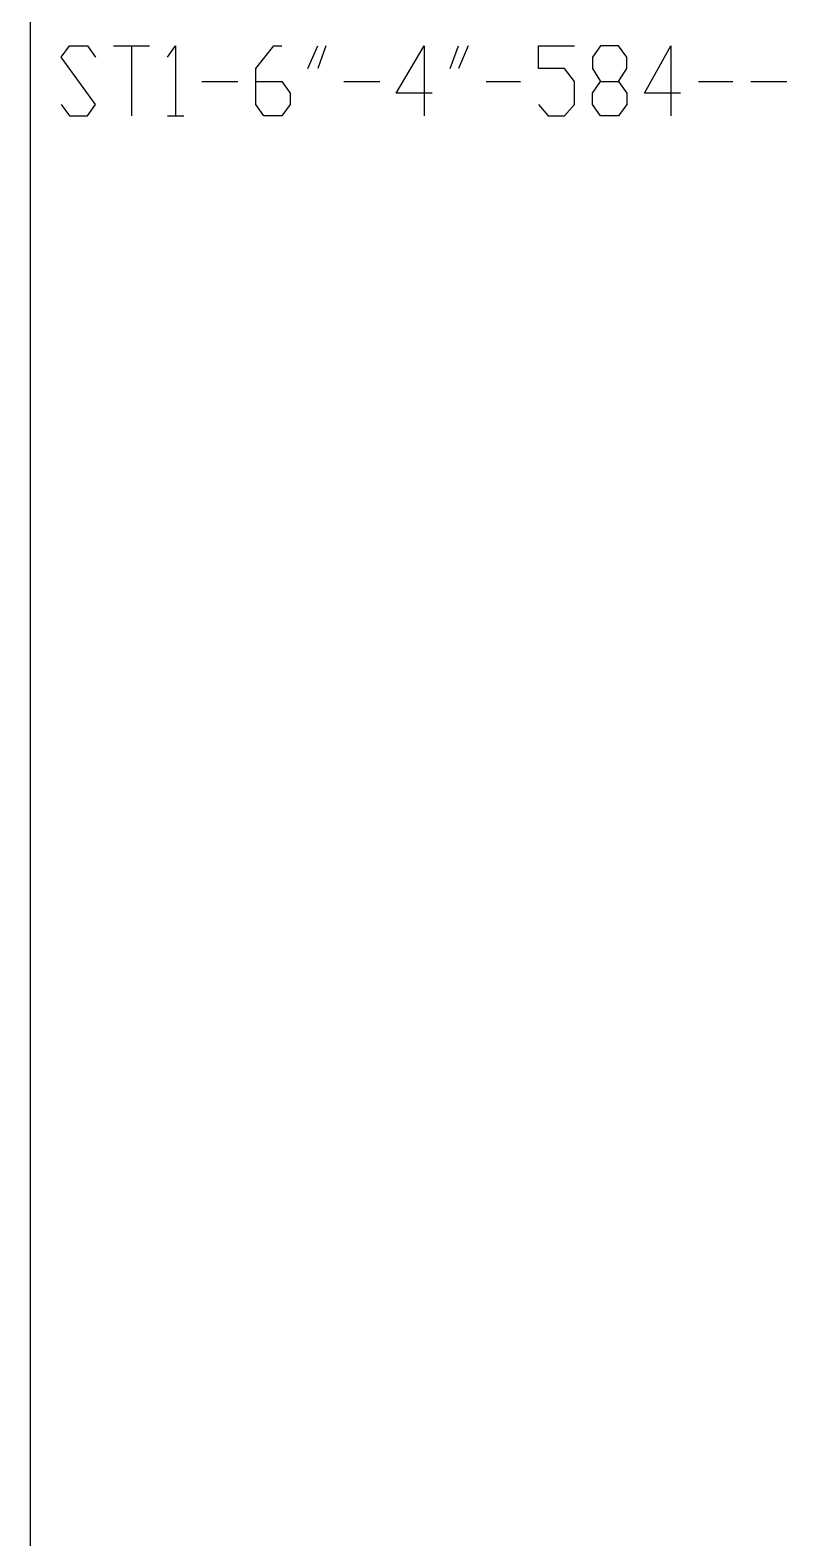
# Model space of a CAD drawing. Header units: millimetres. Extents: x 43 to 1147, y -811 to -31.
# Drawn here: x 944.7 to 1000.2, y -596.6 to -485.9 of the extents above; entities that cross this region are included whole.
import ezdxf

# ---------------------------------------------------------------- set-up
doc = ezdxf.new("R2010")
doc.units = ezdxf.units.MM
doc.layers.add('EDITED_LINES', color=4, linetype='Continuous')

msp = doc.modelspace()

# ---------------------------------------------------------------- linework, layer by layer
at = {"layer": 'EDITED_LINES'}
for p, q in [((944.68, -382.12), (944.68, -677.68)), ((946.96, -487.84), (947.56, -487)), ((947.56, -487), (948.88, -487)), ((948.88, -487), (949.48, -487.84)), ((950.8, -487), (953.44, -487)), ((952.12, -487), (952.12, -492.16)), ((954.76, -487.84), (955.36, -487)), ((955.36, -487), (955.36, -492.16)), ((961.24, -488.68), (962.56, -487)), ((962.56, -487), (963.16, -487)), ((965.08, -488.68), (965.8, -487)), ((966.4, -487), (965.8, -488.68)), ((971.56, -490.48), (973.6, -487)), ((973.6, -487), (973.6, -492.16)), ((975.52, -488.68), (976.12, -487)), ((976.84, -487), (976.12, -488.68)), ((982, -488.68), (982, -487)), ((982, -487), (984.64, -487)), ((986.56, -487), (985.96, -487.84)), ((987.88, -487), (986.56, -487)), ((988.48, -487.84), (987.88, -487)), ((989.8, -490.48), (991.72, -487)), ((991.72, -487), (991.72, -492.16)), ((949.48, -491.32), (946.96, -487.84)), ((985.96, -487.84), (985.96, -488.68)), ((988.48, -488.68), (988.48, -487.84)), ((961.24, -491.32), (961.24, -488.68)), ((983.92, -488.68), (982, -488.68)), ((984.64, -489.64), (983.92, -488.68)), ((985.96, -488.68), (986.56, -489.64)), ((987.88, -489.64), (988.48, -488.68)), ((957.28, -489.64), (959.92, -489.64)), ((961.24, -489.64), (963.16, -489.64)), ((963.16, -489.64), (963.76, -490.48)), ((967.72, -489.64), (970.36, -489.64)), ((978.16, -489.64), (980.68, -489.64)), ((984.64, -491.32), (984.64, -489.64)), ((985.96, -490.48), (986.56, -489.64)), ((986.56, -489.64), (987.88, -489.64)), ((987.88, -489.64), (988.48, -490.48)), ((993.76, -489.64), (996.28, -489.64)), ((997.6, -489.64), (1000.24, -489.64)), ((946.96, -491.32), (947.56, -492.16)), ((948.88, -492.16), (949.48, -491.32)), ((961.84, -492.16), (961.24, -491.32)), ((963.76, -491.32), (963.16, -492.16)), ((963.76, -490.48), (963.76, -491.32)), ((974.2, -490.48), (971.56, -490.48)), ((982, -491.32), (982.72, -492.16)), ((983.92, -492.16), (984.64, -491.32)), ((985.96, -491.32), (985.96, -490.48)), ((986.56, -492.16), (985.96, -491.32)), ((988.48, -491.32), (987.88, -492.16)), ((988.48, -490.48), (988.48, -491.32)), ((992.44, -490.48), (989.8, -490.48)), ((947.56, -492.16), (948.88, -492.16)), ((954.76, -492.16), (955.96, -492.16)), ((963.16, -492.16), (961.84, -492.16)), ((982.72, -492.16), (983.92, -492.16)), ((987.88, -492.16), (986.56, -492.16))]:
    msp.add_line(p, q, dxfattribs=at)

doc.saveas('drawing.dxf')
